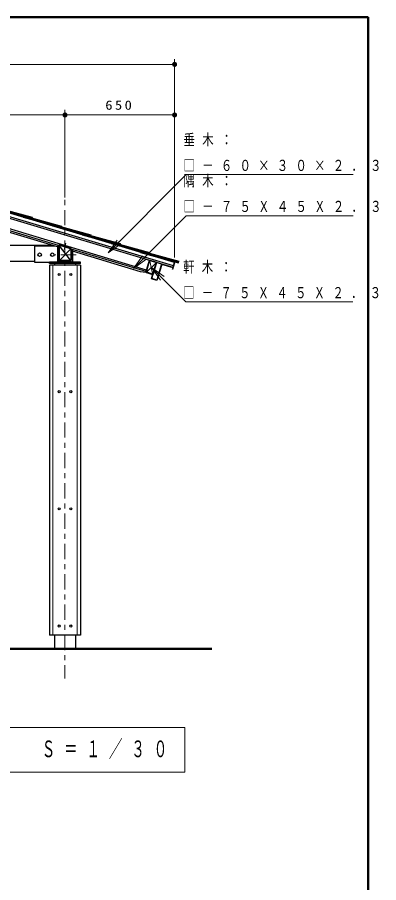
# Model space of a CAD drawing. Units: millimetres on the paper, with parts at other scales. Extents: x -385 to 2, y 0 to 267.
# Drawn here: x -69.3 to 2.1, y 95.9 to 267 of the extents above; entities that cross this region are included whole.
import ezdxf

# ---------------------------------------------------------------- set-up
doc = ezdxf.new("R2010")
doc.units = ezdxf.units.MM
doc.linetypes.add('USER2', pattern=[6, 3, -1, 1, -1])
doc.layers.add('LY_1', color=7, linetype='Continuous', lineweight=25)
doc.styles.add('ＭＳ ゴシック', font='')
doc.styles.get('ＭＳ ゴシック').set_extended_font_data('MS Gothic')

# ---------------------------------------------------------------- blocks, each defined once
blk = doc.blocks.new('filled_dot')
at = {"color": 0, "linetype": 'Continuous', "lineweight": -2, "const_width": 1.25}
blk.add_lwpolyline([(-0.625, 0, 1), (0.625, 0, 1)], format="xyb", close=True, dxfattribs=at)

msp = doc.modelspace()

# ---------------------------------------------------------------- linework, layer by layer
at = {"layer": 'LY_1', "lineweight": 50}
for p, q in [((0, 267), (-385, 267)), ((0, 0), (0, 267)), ((-134.492, 142.138), (-30.901, 142.138))]:
    msp.add_line(p, q, dxfattribs=at)
at = {"layer": 'LY_1', "lineweight": 13}
for p, q in [((-38.242, 219.504), (-38.242, 258.691)), ((-158.243, 257.691), (-38.242, 257.691)), ((-59.909, 231.381), (-59.909, 248.691)), ((-136.576, 247.691), (-59.909, 247.691)), ((-59.909, 247.691), (-38.242, 247.691)), ((-51.368, 220.454), (-49.602, 222.93)), ((-51.368, 220.454), (-49.248, 222.577)), ((-48.894, 222.223), (-51.368, 220.454)), ((-46.37, 217.324), (-44.606, 219.802)), ((-46.37, 217.324), (-44.252, 219.449)), ((-43.898, 219.096), (-46.37, 217.324)), ((-41.959, 218.415), (-43.732, 216.657)), ((-42.589, 216.314), (-43.102, 218.758)), ((-42.804, 217.524), (-40.687, 215.398)), ((-42.804, 217.524), (-40.333, 215.751)), ((-41.041, 215.046), (-42.804, 217.524)), ((-36.198, 126.549), (-83.998, 126.549)), ((-36.198, 117.749), (-36.198, 126.549)), ((-83.998, 117.749), (-36.198, 117.749))]:
    msp.add_line(p, q, dxfattribs=at)
at = {"layer": 'LY_1', "color": 40}
for p, q in [((-38.243, 218.504), (-98.242, 236.504)), ((-38.444, 217.833), (-98.242, 235.773)), ((-85.59, 232.712), (-66.425, 227.474)), ((-79.779, 230.969), (-60.614, 225.73)), ((-73.968, 229.225), (-54.794, 223.984)), ((-68.115, 227.626), (-68.157, 227.482)), ((-68.157, 227.481), (-48.992, 222.243)), ((-66.424, 227.474), (-66.466, 227.33)), ((-62.304, 225.882), (-62.346, 225.738)), ((-62.346, 225.737), (-43.181, 220.499)), ((-60.613, 225.731), (-60.655, 225.587)), ((-56.493, 224.138), (-56.535, 223.994)), ((-56.534, 223.993), (-37.417, 218.768)), ((-54.802, 223.987), (-54.844, 223.843)), ((-50.773, 222.264), (-50.734, 222.408)), ((-50.773, 222.263), (-37.456, 218.623)), ((-48.991, 222.243), (-49.033, 222.099)), ((-44.961, 220.52), (-44.921, 220.664)), ((-44.961, 220.519), (-37.496, 218.479)), ((-43.18, 220.499), (-43.222, 220.355)), ((-38.16, 218.548), (-40.479, 219.244)), ((-56.826, 217.971), (-62.992, 217.971)), ((-62.992, 217.971), (-62.992, 144.805)), ((-56.826, 217.971), (-56.826, 144.805)), ((-42.726, 215.325), (-41.768, 218.517)), ((-41.768, 218.517), (-40.81, 218.23)), ((-40.81, 218.23), (-41.768, 215.037)), ((-40.765, 218.147), (-41.723, 214.954)), ((-38.55, 217.482), (-40.765, 218.147)), ((-38.626, 217.227), (-38.55, 217.482)), ((-38.562, 217.207), (-38.16, 218.548)), ((-38.53, 217.546), (-38.243, 218.504)), ((-37.496, 218.479), (-37.417, 218.768)), ((-42.809, 215.28), (-42.598, 215.982)), ((-38.562, 217.207), (-38.626, 217.227)), ((-41.723, 214.954), (-42.809, 215.28)), ((-41.768, 215.037), (-42.726, 215.325))]:
    msp.add_line(p, q, dxfattribs=at)
at = {"layer": 'LY_1'}
for p, q in [((-38.53, 217.546), (-98.242, 235.46)), ((-43.779, 217.033), (-97.182, 233.054)), ((-61.409, 221.618), (-98.259, 232.673)), ((-61.176, 221.901), (-97.198, 232.708)), ((-98.242, 221.965), (-62.566, 221.965)), ((-65.926, 221.779), (-65.926, 218.605)), ((-62.22, 221.779), (-65.926, 221.779)), ((-61.588, 221.671), (-62.22, 221.779)), ((-61.159, 221.779), (-61.393, 221.779)), ((-61.393, 221.779), (-61.393, 218.805)), ((-61.159, 221.751), (-61.159, 219.018)), ((-61.053, 221.751), (-61.053, 219.018)), ((-58.785, 221.19), (-61.022, 218.943)), ((-58.793, 218.947), (-61.008, 221.838)), ((-58.842, 221.232), (-60.915, 221.854)), ((-58.811, 221.334), (-60.885, 221.956)), ((-60.708, 221.903), (-60.65, 222.094)), ((-59.111, 221.424), (-59.054, 221.615)), ((-58.766, 221.129), (-58.766, 219.018)), ((-43.876, 216.711), (-58.676, 221.151)), ((-58.659, 221.129), (-58.659, 219.018)), ((-58.426, 221.029), (-58.659, 221.029)), ((-58.426, 221.029), (-58.426, 218.805)), ((-44.985, 216.69), (-58.443, 220.728)), ((-98.242, 218.805), (-65.926, 218.805)), ((-65.926, 218.605), (-58.625, 218.605)), ((-62.992, 218.304), (-62.992, 218.604)), ((-56.826, 218.604), (-62.992, 218.604)), ((-56.826, 218.304), (-62.992, 218.304)), ((-61.992, 218.304), (-61.992, 217.971)), ((-58.873, 218.911), (-60.946, 218.911)), ((-60.946, 218.805), (-58.873, 218.805)), ((-57.826, 218.304), (-57.826, 217.971)), ((-56.826, 218.304), (-56.826, 218.604)), ((-43.924, 216.549), (-43.204, 218.949)), ((-43.924, 216.549), (-44.985, 216.69)), ((-56.826, 144.805), (-62.992, 144.805)), ((-61.992, 144.805), (-61.992, 142.138)), ((-57.826, 144.805), (-57.826, 142.138))]:
    msp.add_line(p, q, dxfattribs=at)
at = {"layer": 'LY_1', "linetype": 'USER2', "lineweight": 13}
for p, q in [((-59.909, 234.881), (-59.909, 136.268)), ((-60.09, 221.063), (-59.712, 222.322)), ((-57.731, 220.055), (-61.841, 220.055))]:
    msp.add_line(p, q, dxfattribs=at)
at = {"layer": 'LY_1', "color": 40, "lineweight": 13}
for p, q in [((-62.326, 217.971), (-62.326, 144.805)), ((-57.492, 217.971), (-57.492, 144.805))]:
    msp.add_line(p, q, dxfattribs=at)
at = {"layer": 'LY_1', "color": 3}
for p, q in [((-43.249, 218.802), (-43.879, 216.701)), ((-43.805, 216.679), (-43.175, 218.78)), ((-41.937, 218.488), (-43.08, 218.831)), ((-41.915, 218.562), (-43.058, 218.904)), ((-42.516, 216.292), (-41.885, 218.393)), ((-42.442, 216.27), (-41.812, 218.371)), ((-43.776, 216.51), (-42.633, 216.167)), ((-42.611, 216.24), (-43.754, 216.583))]:
    msp.add_line(p, q, dxfattribs=at)
at = {"layer": 'LY_1', "lineweight": 13}
for points in [[(-51.368, 220.454), (-35.95, 235.887), (-2.95, 235.887)], [(-46.37, 217.324), (-35.95, 227.775), (-2.95, 227.775)], [(-42.804, 217.524), (-36.031, 210.727), (-3.031, 210.727)]]:
    msp.add_lwpolyline(points, dxfattribs=at)
at = {"layer": 'LY_1'}
for centre, radius in [((-64.926, 220.055), 0.35), ((-62.426, 220.055), 0.35), ((-61.076, 216.137), 0.208), ((-58.742, 216.137), 0.208), ((-61.076, 192.971), 0.208), ((-58.742, 192.971), 0.208), ((-61.076, 169.804), 0.208), ((-58.742, 169.804), 0.208), ((-61.076, 146.638), 0.208), ((-58.742, 146.638), 0.208)]:
    msp.add_circle(centre, radius, dxfattribs=at)
for centre, radius, start, end in [((-60.946, 221.751), 0.213, 73.29998, 180), ((-60.946, 221.751), 0.107, 73.29994, 180), ((-58.873, 221.129), 0.107, 0.00004, 73.29999), ((-58.873, 221.129), 0.213, 0.00004, 73.29999), ((-61.193, 218.805), 0.2, 180, 270), ((-60.946, 219.018), 0.213, 180, 269.99998), ((-60.946, 219.018), 0.107, 180, 269.99998), ((-58.873, 219.018), 0.107, 269.99997, 0.00002), ((-58.873, 219.018), 0.213, 269.99997, 0.00002), ((-58.626, 218.805), 0.2, 270, 0.00001)]:
    msp.add_arc(centre, radius, start, end, dxfattribs=at)
at = {"layer": 'LY_1', "color": 3}
for centre, radius, start, end in [((-43.102, 218.758), 0.153, 73.30076, 163.30076), ((-43.102, 218.758), 0.0767, 73.30076, 163.30076), ((-41.959, 218.415), 0.0767, 343.30076, 73.30076), ((-41.959, 218.415), 0.153, 343.30076, 73.30076), ((-43.732, 216.657), 0.153, 163.30076, 253.30076), ((-43.732, 216.657), 0.0767, 163.30076, 253.30076), ((-42.589, 216.314), 0.153, 253.30076, 343.30076), ((-42.589, 216.314), 0.0767, 253.30076, 343.30076)]:
    msp.add_arc(centre, radius, start, end, dxfattribs=at)

# ---------------------------------------------------------------- block references
at = {"layer": 'LY_1', "lineweight": 13, "xscale": 0.4, "yscale": 0.4, "rotation": 180}
for p in [(-38.242, 257.691), (-59.909, 247.691), (-38.242, 247.691)]:
    msp.add_blockref('filled_dot', p, dxfattribs=at)

# ---------------------------------------------------------------- texts
at = {"layer": 'LY_1', "style": 'ＭＳ ゴシック'}
for s, insert, char_height, attachment_point in [('\\T1.33;\\W1.15;650', (-49.076, 248.691), 1.833, 8), ('\\T1.64;\\W0.75;垂木：', (-36.469, 242.687), 2.199, 4), ('\\T1.64;\\W0.75;□－６０×３０×２．３', (-36.469, 237.687), 2.199, 4), ('\\T1.64;\\W0.75;隅木：', (-36.472, 234.575), 2.199, 4), ('\\T1.64;\\W0.75;□－７５Ｘ４５Ｘ２．３', (-36.472, 229.575), 2.199, 4), ('\\T1.64;\\W0.75;軒木：', (-36.554, 217.527), 2.199, 4), ('\\T1.64;\\W0.75;□－７５Ｘ４５Ｘ２．３', (-36.554, 212.527), 2.199, 4), ('\\T1.64;\\W0.6;断面図\u3000Ｓ＝１／３０', (-60.098, 122.149), 3.299, 5)]:
    msp.add_mtext(s, dxfattribs=dict(at, insert=insert, char_height=char_height, attachment_point=attachment_point))

doc.saveas('drawing.dxf')
